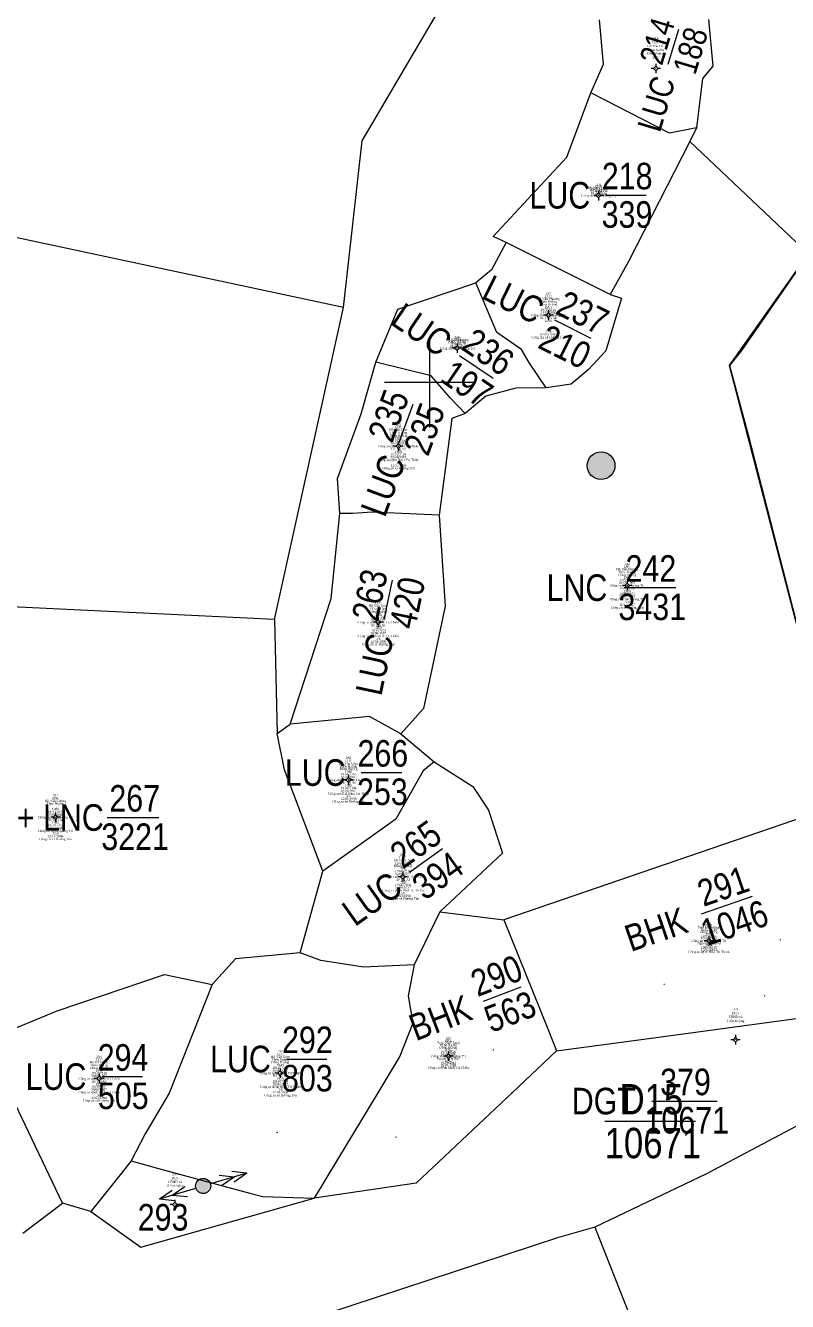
# Model space of a CAD drawing. Header units: metres. Extents: x 546779 to 548251, y 1841578 to 1843315.
# Drawn here: x 547746.7 to 547847.2, y 1842078.8 to 1842247 of the extents above; entities that cross this region are included whole.
import ezdxf
from ezdxf.enums import TextEntityAlignment as Align

# ---------------------------------------------------------------- set-up
doc = ezdxf.new("R2010")
doc.units = ezdxf.units.M
doc.header["$MEASUREMENT"] = 0
doc.linetypes.add('DGN Style 1', pattern=[16.3472, 0.0272, -16.32])
for name, color, linetype, lineweight in [('Level 10', 7, 'Continuous', 0), ('Level 11', 7, 'Continuous', 0), ('Level 13', 7, 'Continuous', 0), ('Level 14', 7, 'Continuous', 0), ('Level 15', 7, 'Continuous', 0), ('Level 18', 7, 'Continuous', 0), ('Level 23', 7, 'Continuous', 0), ('Level 50', 7, 'Continuous', 0), ('Level 55', 7, 'Continuous', 0), ('Level 59', 7, 'Continuous', 0), ('Level 60', 7, 'Continuous', 0)]:
    doc.layers.add(name, color=color, linetype=linetype, lineweight=lineweight)
doc.styles.add('Style-vnarialNarrowI', font='vnarialNarrowI.shx')
doc.styles.add('Style-Vntimei', font='Vntimei.shx')

# ---------------------------------------------------------------- blocks, each defined once
blk = doc.blocks.new('CS1_4')
at = {"layer": 'Level 55', "linetype": 'Continuous', "lineweight": 0}
h = blk.add_hatch(color=7, dxfattribs=at)
edge = h.paths.add_edge_path()
edge.add_arc((0.004881, -0.002353), 1.000001, 0, 360)
at = {"layer": 'Level 55', "color": 230, "linetype": 'Continuous', "lineweight": 0}
for p, q in [((-6.001105, 0.143333), (-4.060314, 0.73048)), ((-6.001105, 0.143333), (-1.00272, 0.015951)), ((-6.001105, 0.143333), (-4.172478, -0.671919)), ((-4.254714, 0.089224), (-2.313923, 0.676371)), ((-4.254714, 0.089224), (-2.42, -0.706978)), ((4.245583, -0.1178), (2.426482, 0.694408)), ((5.995017, -0.162384), (4.175916, 0.649825)), ((5.995017, -0.162384), (0.996633, -0.035002)), ((4.245583, -0.1178), (2.323843, -0.711035)), ((5.995017, -0.162384), (4.063752, -0.752575))]:
    blk.add_line(p, q, dxfattribs=at)
blk.add_circle((0.004881, -0.002353), 1.000001, dxfattribs=at)
blk = doc.blocks.new('N_THUA_210')
at = {"layer": 'Level 13', "color": 230, "linetype": 'Continuous', "lineweight": 13, "flags": 128}
blk.add_lwpolyline([(-2.843684, 0.00404), (2.481835, 0.003247)], dxfattribs=at)
at = {"layer": 'Level 13', "color": 230, "linetype": 'Continuous', "lineweight": 0, "style": 'Style-vnarialNarrowI'}
blk.add_text('214', height=3.499935, rotation=0.000036, dxfattribs=at).set_placement((-0.076075, 0.792374), align=Align.CENTER)
blk.add_text('LUC ', height=3.499935, rotation=0.000036, dxfattribs=at).set_placement((-3.784944, 0.011877), align=Align.MIDDLE_RIGHT)
blk.add_text('188', height=3.499935, rotation=0.000036, dxfattribs=at).set_placement((-0.007022, -0.775674), align=Align.TOP_CENTER)
blk = doc.blocks.new('N_THUA_213')
at = {"layer": 'Level 13', "color": 230, "linetype": 'Continuous', "lineweight": 13, "flags": 128}
blk.add_lwpolyline([(-2.84, 0), (2.48, 0)], dxfattribs=at)
at = {"layer": 'Level 13', "color": 230, "linetype": 'Continuous', "lineweight": 0, "style": 'Style-vnarialNarrowI'}
blk.add_text('218', height=3.49998, dxfattribs=at).set_placement((-0.011769, 0.78), align=Align.CENTER)
blk.add_text('LUC ', height=3.49998, dxfattribs=at).set_placement((-3.771418, -0.00001), align=Align.MIDDLE_RIGHT)
blk.add_text('339', height=3.49998, dxfattribs=at).set_placement((-0.03671, -0.78002), align=Align.TOP_CENTER)
blk = doc.blocks.new('N_THUA_228')
at = {"layer": 'Level 13', "color": 230, "linetype": 'Continuous', "lineweight": 13, "flags": 128}
blk.add_lwpolyline([(-2.828886, 0.006694), (2.505879, 0.001494)], dxfattribs=at)
at = {"layer": 'Level 13', "color": 230, "linetype": 'Continuous', "lineweight": 0, "style": 'Style-vnarialNarrowI'}
blk.add_text('235', height=3.499989, rotation=359.999938, dxfattribs=at).set_placement((-0.021413, 0.781591), align=Align.CENTER)
blk.add_text('LUC ', height=3.499989, rotation=359.999938, dxfattribs=at).set_placement((-3.774763, 0.004361), align=Align.MIDDLE_RIGHT)
blk.add_text('235', height=3.499989, rotation=359.999938, dxfattribs=at).set_placement((-0.023264, -0.774637), align=Align.TOP_CENTER)
blk = doc.blocks.new('N_THUA_229')
at = {"layer": 'Level 13', "color": 230, "linetype": 'Continuous', "lineweight": 13, "flags": 128}
blk.add_lwpolyline([(-2.829077, -0.002888), (2.526753, 0.002685)], dxfattribs=at)
at = {"layer": 'Level 13', "color": 230, "linetype": 'Continuous', "lineweight": 0, "style": 'Style-vnarialNarrowI'}
blk.add_text('236', height=3.499977, rotation=359.99995, dxfattribs=at).set_placement((0.030286, 0.770008), align=Align.CENTER)
blk.add_text('LUC ', height=3.499977, rotation=359.99995, dxfattribs=at).set_placement((-3.764251, -0.006296), align=Align.MIDDLE_RIGHT)
blk.add_text('197', height=3.499977, rotation=359.99995, dxfattribs=at).set_placement((0.097889, -0.78915), align=Align.TOP_CENTER)
blk = doc.blocks.new('N_THUA_230')
at = {"layer": 'Level 13', "color": 230, "linetype": 'Continuous', "lineweight": 13, "flags": 128}
blk.add_lwpolyline([(-2.839801, 0.005796), (2.544659, 0.003751)], dxfattribs=at)
at = {"layer": 'Level 13', "color": 230, "linetype": 'Continuous', "lineweight": 0, "style": 'Style-vnarialNarrowI'}
blk.add_text('237', height=3.499921, rotation=359.99986, dxfattribs=at).set_placement((0.093597, 0.785279), align=Align.CENTER)
blk.add_text('LUC ', height=3.499921, rotation=359.99986, dxfattribs=at).set_placement((-3.768302, 0.003821), align=Align.MIDDLE_RIGHT)
blk.add_text('210', height=3.499921, rotation=359.99986, dxfattribs=at).set_placement((-0.011065, -0.781803), align=Align.TOP_CENTER)
blk = doc.blocks.new('N_THUA_233')
at = {"layer": 'Level 13', "color": 230, "linetype": 'Continuous', "lineweight": 13, "flags": 128}
blk.add_lwpolyline([(-2.65, 0), (4.16, 0)], dxfattribs=at)
at = {"layer": 'Level 13', "color": 230, "linetype": 'Continuous', "lineweight": 0, "style": 'Style-vnarialNarrowI'}
blk.add_text('242', height=3.49998, dxfattribs=at).set_placement((0.867816, 0.78), align=Align.CENTER)
blk.add_text('LNC ', height=3.49998, dxfattribs=at).set_placement((-3.771418, -0.00001), align=Align.MIDDLE_RIGHT)
blk.add_text('3431', height=3.49998, dxfattribs=at).set_placement((1.049544, -0.78002), align=Align.TOP_CENTER)
blk = doc.blocks.new('N_THUA_253')
at = {"layer": 'Level 13', "color": 230, "linetype": 'Continuous', "lineweight": 13, "flags": 128}
blk.add_lwpolyline([(-2.832135, 0.002252), (2.482935, 0.005441)], dxfattribs=at)
at = {"layer": 'Level 13', "color": 230, "linetype": 'Continuous', "lineweight": 0, "style": 'Style-vnarialNarrowI'}
blk.add_text('263', height=3.499799, rotation=359.999955, dxfattribs=at).set_placement((-0.068949, 0.780954), align=Align.CENTER)
blk.add_text('LUC ', height=3.499799, rotation=359.999955, dxfattribs=at).set_placement((-3.76486, 0.005455), align=Align.MIDDLE_RIGHT)
blk.add_text('420', height=3.499799, rotation=359.999955, dxfattribs=at).set_placement((-0.043527, -0.779383), align=Align.TOP_CENTER)
blk = doc.blocks.new('N_THUA_255')
at = {"layer": 'Level 13', "color": 230, "linetype": 'Continuous', "lineweight": 13, "flags": 128}
blk.add_lwpolyline([(-2.838758, -0.004189), (2.516759, 0.000226)], dxfattribs=at)
at = {"layer": 'Level 13', "color": 230, "linetype": 'Continuous', "lineweight": 0, "style": 'Style-vnarialNarrowI'}
blk.add_text('265', height=3.499973, rotation=359.999951, dxfattribs=at).set_placement((-0.015568, 0.781836), align=Align.CENTER)
blk.add_text('LUC ', height=3.499973, rotation=359.999951, dxfattribs=at).set_placement((-3.77392, 0.002239), align=Align.MIDDLE_RIGHT)
blk.add_text('394', height=3.499973, rotation=359.999951, dxfattribs=at).set_placement((-0.051866, -0.778364), align=Align.TOP_CENTER)
blk = doc.blocks.new('N_THUA_256')
at = {"layer": 'Level 13', "color": 230, "linetype": 'Continuous', "lineweight": 13, "flags": 128}
blk.add_lwpolyline([(-2.84, 0), (2.54, 0)], dxfattribs=at)
at = {"layer": 'Level 13', "color": 230, "linetype": 'Continuous', "lineweight": 0, "style": 'Style-vnarialNarrowI'}
blk.add_text('266', height=3.49998, dxfattribs=at).set_placement((0.018779, 0.78), align=Align.CENTER)
blk.add_text('LUC ', height=3.49998, dxfattribs=at).set_placement((-3.771418, -0.00001), align=Align.MIDDLE_RIGHT)
blk.add_text('253', height=3.49998, dxfattribs=at).set_placement((-0.040515, -0.78002), align=Align.TOP_CENTER)
blk = doc.blocks.new('N_THUA_279')
at = {"layer": 'Level 13', "color": 230, "linetype": 'Continuous', "lineweight": 13, "flags": 128}
blk.add_lwpolyline([(-2.835942, 0.004314), (2.475512, 0.005191)], dxfattribs=at)
at = {"layer": 'Level 13', "color": 230, "linetype": 'Continuous', "lineweight": 0, "style": 'Style-vnarialNarrowI'}
blk.add_text('290', height=3.499917, rotation=359.999986, dxfattribs=at).set_placement((-0.046606, 0.783725), align=Align.CENTER)
blk.add_text('BHK ', height=3.499917, rotation=359.999986, dxfattribs=at).set_placement((-3.725239, 0.000141), align=Align.MIDDLE_RIGHT)
blk.add_text('563', height=3.499917, rotation=359.999986, dxfattribs=at).set_placement((-0.072745, -0.780838), align=Align.TOP_CENTER)
blk = doc.blocks.new('N_THUA_280')
at = {"layer": 'Level 13', "color": 230, "linetype": 'Continuous', "lineweight": 13, "flags": 128}
blk.add_lwpolyline([(-2.612163, -0.0026), (4.522162, -0.007673)], dxfattribs=at)
at = {"layer": 'Level 13', "color": 230, "linetype": 'Continuous', "lineweight": 0, "style": 'Style-vnarialNarrowI'}
blk.add_text('291', height=3.499981, rotation=359.999999, dxfattribs=at).set_placement((1.266695, 0.771664), align=Align.CENTER)
blk.add_text('BHK ', height=3.499981, rotation=359.999999, dxfattribs=at).set_placement((-3.718434, -0.001753), align=Align.MIDDLE_RIGHT)
blk.add_text('1046', height=3.499981, rotation=359.999999, dxfattribs=at).set_placement((1.1141, -0.783033), align=Align.TOP_CENTER)
blk = doc.blocks.new('N_THUA_281')
at = {"layer": 'Level 13', "color": 230, "linetype": 'Continuous', "lineweight": 13, "flags": 128}
blk.add_lwpolyline([(-2.84, 0), (2.48, 0)], dxfattribs=at)
at = {"layer": 'Level 13', "color": 230, "linetype": 'Continuous', "lineweight": 0, "style": 'Style-vnarialNarrowI'}
blk.add_text('292', height=3.49998, dxfattribs=at).set_placement((-0.062184, 0.78), align=Align.CENTER)
blk.add_text('LUC ', height=3.49998, dxfattribs=at).set_placement((-3.771418, -0.00001), align=Align.MIDDLE_RIGHT)
blk.add_text('803', height=3.49998, dxfattribs=at).set_placement((-0.070515, -0.78002), align=Align.TOP_CENTER)
blk = doc.blocks.new('N_THUA_283')
at = {"layer": 'Level 13', "color": 230, "linetype": 'Continuous', "lineweight": 13, "flags": 128}
blk.add_lwpolyline([(-2.83, 0), (2.5, 0)], dxfattribs=at)
at = {"layer": 'Level 13', "color": 230, "linetype": 'Continuous', "lineweight": 0, "style": 'Style-vnarialNarrowI'}
blk.add_text('294', height=3.49998, dxfattribs=at).set_placement((-0.052599, 0.78), align=Align.CENTER)
blk.add_text('LUC ', height=3.49998, dxfattribs=at).set_placement((-3.771418, -0.00001), align=Align.MIDDLE_RIGHT)
blk.add_text('505', height=3.49998, dxfattribs=at).set_placement((-0.021169, -0.78002), align=Align.TOP_CENTER)
blk = doc.blocks.new('N_THUA_367')
at = {"layer": 'Level 13', "color": 230, "linetype": 'Continuous', "lineweight": 13, "flags": 128}
blk.add_lwpolyline([(-2.43, 0), (6.15, 0)], dxfattribs=at)
at = {"layer": 'Level 13', "color": 230, "linetype": 'Continuous', "lineweight": 0, "style": 'Style-vnarialNarrowI'}
blk.add_text('379', height=3.49998, dxfattribs=at).set_placement((1.99329, 0.77), align=Align.CENTER)
blk.add_text('DGT ', height=3.49998, dxfattribs=at).set_placement((-3.439562, -0.01001), align=Align.MIDDLE_RIGHT)
blk.add_text('10671', height=3.49998, dxfattribs=at).set_placement((2.154396, -0.79002), align=Align.TOP_CENTER)
blk = doc.blocks.new('CENTRD')
at = {"layer": 'Level 11', "linetype": 'Continuous', "lineweight": 0}
h = blk.add_hatch(color=3, dxfattribs=at)
edge = h.paths.add_edge_path()
edge.add_arc((-0.0025, 0), 1.500056, 0, 360)
at = {"layer": 'Level 11', "color": 3, "linetype": 'Continuous', "lineweight": 0}
for p, q in [((-6.200231, 0), (-12.400462, 0)), ((0, 6.200231), (-6.200231, 0)), ((-6.200231, 0), (0, -6.200231)), ((0, 12.400462), (0, 6.200231)), ((6.200231, 0), (0, 6.200231)), ((0, -6.200231), (6.200231, 0)), ((12.600469, 0), (6.200231, 0)), ((0, -6.200231), (0, -12.400462))]:
    blk.add_line(p, q, dxfattribs=at)

msp = doc.modelspace()

# ---------------------------------------------------------------- hatches: boundary and pattern name
at = {"layer": 'Level 50', "linetype": 'Continuous', "lineweight": 0}
h = msp.add_hatch(color=7, dxfattribs=at)
edge = h.paths.add_edge_path()
edge.add_arc((547822.59, 1842188.98), 1.83, 0, 360)

# ---------------------------------------------------------------- linework, layer by layer
at = {"layer": 'Level 10', "color": 7, "linetype": 'Continuous', "lineweight": 0}
for p, q in [((547835.19, 1842233.52), (547834.28, 1842231.74)), ((547834.28, 1842231.74), (547849.93, 1842216.93)), ((547823.8, 1842211.55), (547810.05, 1842218.39)), ((547779.51, 1842168.71), (547788.63, 1842209.83)), ((547779.51, 1842168.71), (547712.04, 1842171.9)), ((547779.51, 1842168.71), (547779.85, 1842153.65)), ((547779.85, 1842153.65), (547781.59, 1842154.92)), ((547796.18, 1842153.62), (547800.55, 1842149.94)), ((547854.49, 1842144.45), (547809.74, 1842129.1)), ((547782.9, 1842124.76), (547785.9, 1842135.53)), ((547801.31, 1842130.14), (547797.94, 1842123.18)), ((547801.31, 1842130.14), (547809.74, 1842129.1)), ((547809.74, 1842129.1), (547815.54, 1842114.72)), ((547815.54, 1842114.72), (547816.71, 1842111.81)), ((547816.71, 1842111.81), (547829.84, 1842113.58)), ((547816.71, 1842111.81), (547810.88, 1842106.32)), ((547793, 1842106.09), (547787.81, 1842097.49)), ((547760.61, 1842097.31), (547759.31, 1842095.69)), ((547760.61, 1842097.31), (547764.21, 1842096.33)), ((547764.21, 1842096.33), (547776.25, 1842093.06)), ((547787.81, 1842097.49), (547784.75, 1842092.42)), ((547751.55, 1842091.74), (547750.22, 1842094.5)), ((547759.31, 1842095.69), (547755.27, 1842090.66)), ((547746.32, 1842087.79), (547751.55, 1842091.74)), ((547755.27, 1842090.66), (547751.55, 1842091.74)), ((547755.27, 1842090.66), (547757.28, 1842089.23))]:
    msp.add_line(p, q, dxfattribs=at)
at = {"layer": 'Level 10', "color": 7, "linetype": 'Continuous', "lineweight": 0, "flags": 128}
for points in [[(547788.63, 1842209.83), (547791.06, 1842231.81), (547816.49, 1842275.07), (547828.11, 1842288.45)], [(547821.25, 1842238.16), (547822.91, 1842241.92), (547822.39, 1842247.76)], [(547836.75, 1842247.81), (547837.32, 1842241.65), (547835.98, 1842240.03), (547835.19, 1842233.52)], [(547810.05, 1842218.39), (547808.33, 1842219.22), (547818.05, 1842229.68), (547821.25, 1842238.16)], [(547835.19, 1842233.52), (547831.61, 1842232.83), (547821.25, 1842238.16)], [(547788.63, 1842209.83), (547745.56, 1842219.04), (547700.84, 1842234.63)], [(547834.28, 1842231.74), (547826.18, 1842215.89), (547823.8, 1842211.55)], [(547810.05, 1842218.39), (547808.15, 1842214.81), (547806.06, 1842213.11)], [(547792.87, 1842202.62), (547795.78, 1842209.63), (547806.06, 1842213.11)], [(547815.34, 1842199.24), (547813.13, 1842202.52), (547812.1, 1842204.31), (547808.84, 1842206.53), (547806.06, 1842213.11)], [(547823.8, 1842211.55), (547825.26, 1842211.07), (547823.2, 1842204.13), (547820.91, 1842201.65), (547818.62, 1842199.73), (547815.34, 1842199.24)], [(547788.13, 1842182.66), (547787.8, 1842187.28), (547790.96, 1842195.8), (547792.87, 1842202.62)], [(547804.65, 1842195.87), (547802.7, 1842197.91), (547800.19, 1842200.83), (547792.87, 1842202.62)], [(547815.34, 1842199.24), (547811.32, 1842199.21), (547807.4, 1842198.14), (547804.65, 1842195.87)], [(547804.65, 1842195.87), (547802.88, 1842195.2), (547801.23, 1842182.44)], [(547781.59, 1842154.92), (547786.96, 1842171.49), (547788.13, 1842182.66)], [(547801.23, 1842182.44), (547792.37, 1842182.86), (547789.83, 1842182.66), (547788.13, 1842182.66)], [(547801.23, 1842182.44), (547802.01, 1842170.46), (547799.15, 1842156.98), (547796.18, 1842153.62)], [(547796.18, 1842153.62), (547792.04, 1842155.93), (547781.59, 1842154.92)], [(547785.9, 1842135.53), (547780.84, 1842148.87), (547779.85, 1842153.65)], [(547800.55, 1842149.94), (547799.1, 1842148.74), (547797.04, 1842145.09), (547795.52, 1842142.38), (547785.9, 1842135.53)], [(547800.55, 1842149.94), (547805.66, 1842146.69), (547807.74, 1842143.57), (547809.6, 1842137.9), (547801.31, 1842130.14)], [(547908.58, 1842133.82), (547836.51, 1842095.6), (547821.78, 1842088.57)], [(547782.9, 1842124.76), (547774.37, 1842123.98), (547771.28, 1842120.57)], [(547797.94, 1842123.18), (547791.25, 1842122.84), (547785.63, 1842123.73), (547782.9, 1842124.76)], [(547797.94, 1842123.18), (547797.14, 1842119.08), (547797.75, 1842115.47), (547796.05, 1842111.14), (547793, 1842106.09)], [(547750.22, 1842094.5), (547743.05, 1842109.44), (547742.92, 1842113.87), (547750.82, 1842117.1), (547764.99, 1842121.91), (547771.28, 1842120.57)], [(547771.28, 1842120.57), (547765.62, 1842106.24), (547762.45, 1842100.89), (547760.61, 1842097.31)], [(547829.84, 1842113.58), (547855.15, 1842117), (547860.61, 1842120.69)], [(547810.88, 1842106.32), (547798.19, 1842094.38), (547784.75, 1842092.42)], [(547776.25, 1842093.06), (547777.95, 1842092.6), (547784.75, 1842092.42)], [(547757.28, 1842089.23), (547761.86, 1842085.96), (547784.75, 1842092.42)], [(547821.78, 1842088.57), (547816.82, 1842087.19), (547779.44, 1842074.87)], [(547821.78, 1842088.57), (547831.01, 1842065.21), (547844.39, 1842031.65)]]:
    msp.add_lwpolyline(points, dxfattribs=at)
at = {"layer": 'Level 13', "color": 230, "linetype": 'Continuous', "lineweight": 13, "flags": 128}
msp.add_lwpolyline([(547757.42, 1842142.59), (547764.23, 1842142.59)], dxfattribs=at)
at = {"layer": 'Level 14', "color": 2, "linetype": 'Continuous', "lineweight": 13, "flags": 128}
msp.add_lwpolyline([(547823.1, 1842102.56), (547835.05, 1842102.56)], dxfattribs=at)
at = {"layer": 'Level 18', "color": 1, "linetype": 'Continuous', "lineweight": 0}
for p, q in [((547841.11, 1842204.17), (547849.93, 1842216.93)), ((547854.49, 1842144.45), (547839.51, 1842202.19))]:
    msp.add_line(p, q, dxfattribs=at)
at = {"layer": 'Level 18', "color": 1, "linetype": 'Continuous', "lineweight": 0, "flags": 128}
msp.add_lwpolyline([(547849.93, 1842216.93), (547841.11, 1842204.17), (547839.51, 1842202.19), (547842.02, 1842192.86), (547854.49, 1842144.45)], dxfattribs=at)
at = {"layer": 'Level 23', "color": 12, "linetype": 'Continuous', "lineweight": 0}
for p, q in [((547816.71, 1842111.81), (547829.84, 1842113.58)), ((547816.71, 1842111.81), (547810.88, 1842106.32)), ((547746.32, 1842087.79), (547751.55, 1842091.74)), ((547755.27, 1842090.66), (547751.55, 1842091.74)), ((547755.27, 1842090.66), (547757.28, 1842089.23))]:
    msp.add_line(p, q, dxfattribs=at)
at = {"layer": 'Level 23', "color": 12, "linetype": 'Continuous', "lineweight": 0, "flags": 128}
for points in [[(547908.58, 1842133.82), (547836.51, 1842095.6), (547821.78, 1842088.57)], [(547829.84, 1842113.58), (547855.15, 1842117), (547860.61, 1842120.69)], [(547810.88, 1842106.32), (547798.19, 1842094.38), (547784.75, 1842092.42)], [(547757.28, 1842089.23), (547761.86, 1842085.96), (547784.75, 1842092.42)], [(547821.78, 1842088.57), (547816.82, 1842087.19), (547779.44, 1842074.87)]]:
    msp.add_lwpolyline(points, dxfattribs=at)
at = {"layer": 'Level 50', "color": 230, "linetype": 'Continuous', "lineweight": 0}
for q in [(547849.93, 1842216.93), (547841.11, 1842204.17)]:
    msp.add_line((547839.51, 1842202.19), q, dxfattribs=at)
msp.add_circle((547822.59, 1842188.98), 1.83, dxfattribs=at)
at = {"layer": 'Level 59', "color": 6, "linetype": 'DGN Style 1', "lineweight": 0, "flags": 128}
for points in [[(547815.54, 1842114.72), (547857.96, 1842130.98)], [(547859.51, 1842124.95), (547829.84, 1842113.58)], [(547793, 1842106.09), (547815.54, 1842114.72)], [(547764.21, 1842096.33), (547769.25, 1842096.99), (547793, 1842106.09)], [(547810.88, 1842106.32), (547787.81, 1842097.49)], [(547759.31, 1842095.69), (547764.21, 1842096.33)], [(547787.81, 1842097.49), (547776.25, 1842093.06)], [(547742.04, 1842093.43), (547750.22, 1842094.5)], [(547750.22, 1842094.5), (547759.31, 1842095.69)]]:
    msp.add_lwpolyline(points, dxfattribs=at)
at = {"layer": 'Level 60', "color": 7, "linetype": 'Continuous', "lineweight": 0, "flags": 128}
for points in [[(547800, 1842194), (547800, 1842206)], [(547794, 1842200), (547806, 1842200)]]:
    msp.add_lwpolyline(points, dxfattribs=at)

# ---------------------------------------------------------------- block references
at = {"layer": 'Level 11', "color": 3, "linetype": 'Continuous', "lineweight": 0, "xscale": 0.049998, "yscale": 0.049998, "zscale": 0.049998}
for p in [(547829.8, 1842241.37), (547822.26, 1842224.59), (547815.63, 1842208.82), (547803.61, 1842204.49), (547795.86, 1842191.54), (547826.02, 1842173.17), (547793.19, 1842168.33), (547789.27, 1842147.57), (547750.61, 1842142.64), (547796.44, 1842134.79), (547836.8, 1842126.33), (547840.32, 1842113.3), (547802.44, 1842111.11), (547780.27, 1842108.88), (547756.36, 1842108.16), (547766.37, 1842091.55)]:
    msp.add_blockref('CENTRD', p, dxfattribs=at)
at = {"layer": 'Level 13', "color": 230, "linetype": 'Continuous', "lineweight": 0}
for name, p, xscale, yscale, zscale, rotation in [('N_THUA_210', (547832.19, 1842244.38), 0.899999, 0.899999, 0.899999, 73.274945), ('N_THUA_229', (547806.27, 1842201.93), 1.000001, 1.000001, 1.000001, 325.745909), ('N_THUA_228', (547796.92, 1842194.73), 0.999997, 0.999997, 0.999997, 69.650648), ('N_THUA_255', (547799.61, 1842137.03), 1.000002, 1.000002, 1.000002, 35.45313), ('N_THUA_279', (547809.74, 1842119.39), 1.000001, 1.000001, 1.000001, 20.950603)]:
    msp.add_blockref(name, p, dxfattribs=dict(at, xscale=xscale, yscale=yscale, zscale=zscale, rotation=rotation))
for name, p in [('N_THUA_213', (547826.04, 1842224.64)), ('N_THUA_233', (547828.29, 1842172.9)), ('N_THUA_256', (547793.78, 1842148.52)), ('N_THUA_281', (547783.91, 1842110.75)), ('N_THUA_283', (547759.58, 1842108.43)), ('N_THUA_367', (547831.73, 1842105.21))]:
    msp.add_blockref(name, p, dxfattribs=at)
for name, p, rotation in [('N_THUA_230', (547818.97, 1842206.94), 333.551881), ('N_THUA_253', (547794.56, 1842171.48), 78.021447), ('N_THUA_280', (547838.3, 1842130.75), 18.932829)]:
    msp.add_blockref(name, p, dxfattribs=dict(at, rotation=rotation))
at = {"layer": 'Level 55', "color": 230, "linetype": 'Continuous', "lineweight": 0, "xscale": 0.999999, "yscale": 0.999999, "zscale": 0.999999, "rotation": 17.720053}
msp.add_blockref('CS1_4', (547770.1, 1842094.01), dxfattribs=at)

# ---------------------------------------------------------------- texts
at = {"layer": 'Level 13', "color": 230, "linetype": 'Continuous', "lineweight": 0, "style": 'Style-vnarialNarrowI'}
msp.add_text('267', height=3.5, dxfattribs=at).set_placement((547761.07, 1842143.37), align=Align.CENTER)
msp.add_text('ONT + LNC', height=3.5, dxfattribs=at).set_placement((547756.99, 1842142.59), align=Align.MIDDLE_RIGHT)
msp.add_text('3221', height=3.5, dxfattribs=at).set_placement((547761.12, 1842141.81), align=Align.TOP_CENTER)
msp.add_text('293', height=3.5, dxfattribs=at).set_placement((547764.81, 1842089.88), align=Align.MIDDLE_CENTER)
at = {"layer": 'Level 14', "color": 2, "linetype": 'Continuous', "lineweight": 0, "style": 'Style-vnarialNarrowI'}
msp.add_text('D15', height=4, dxfattribs=at).set_placement((547829.23, 1842103.45), align=Align.CENTER)
msp.add_text('10671', height=4, dxfattribs=at).set_placement((547829.42, 1842101.67), align=Align.TOP_CENTER)
at = {"layer": 'Level 15', "color": 3, "linetype": 'Continuous', "lineweight": 0, "char_height": 0.3, "attachment_point": 5, "style": 'Style-Vntimei'}
for s, insert in [('214\\PLUC\\PHå V¨n Cèi\\PTh«n Xa Re\\P§ång Ruéng\\P1987\\P \\P \\P \\P \\P \\P \\P \\P \\P \\P \\P \\P', (547829.8, 1842241.32)), ('379\\PDGT\\PUBND x·\\PTh«n Ruéng\\P \\P \\P \\P \\P \\P \\P \\P \\P \\P \\P \\P \\P \\P', (547840.32, 1842113.25)), ('293\\PDCS\\PUBND x·\\PTh«n Ruéng\\P \\P \\P \\P \\P \\P \\P \\P \\P \\P \\P \\P \\P \\P', (547766.37, 1842091.5))]:
    msp.add_mtext(s, dxfattribs=dict(at, insert=insert))
for s, insert, line_spacing_factor in [('218\\PLUC\\PHå V¨n Ph\xad¬ng\\PTh«n Xa Re\\P§ång Ruéng\\P1986\\P197240322\\P24/02/2006\\PC«ng an t∅nh Qu¶ng TrÞ\\P \\P \\P \\P \\P \\P \\P \\P \\P', (547822.26, 1842224.54), 0.36), ('237\\PLUC\\PHå V¨n Ph\xad¬ng\\PTh«n Ruéng\\P§ång Ruéng\\P1983\\P197236113\\P24/02/2006\\PC«ng an t∅nh Qu¶ng TrÞ\\PHå ThÞ Vinh\\P1988\\P \\P \\P \\P53/6\\P02/10/2007\\PC«ng An x· H\xadíng T©n\\P', (547815.63, 1842208.77), 0.72), ('236\\PLUC\\PHå V¨n Ph\xad¬ng\\PTh«n Xa Re\\P§ång Ruéng\\P1986\\P197240322\\P24/02/2006\\PC«ng an t∅nh Qu¶ng TrÞ\\P \\P \\P \\P \\P \\P \\P \\P \\P', (547803.61, 1842204.44), 0.36), ('235\\PLUC\\PHå V¨n C«m\\PTh«n Ruéng\\P§ång Ruéng\\P1946\\P191457210\\P30/06/1987\\PC«ng an t∅nh B×nh TrÞ Thiªn\\PHå ThÞ Xª\\P1959\\P191457104\\P30/06/1987\\PC«ng an t∅nh B×nh TrÞ Thiªn\\P3/6\\P12/01/1998\\PC«ng an x· H\xadíng T©n\\P', (547795.86, 1842191.49), 0.72), ('242\\PLNC\\PHå V¨n §\xadêng\\PTh«n Ruéng\\P§ång Ruéng\\P1980\\P197121857\\P21/09/1999\\PC«ng an t∅nh Qu¶ng TrÞ\\PHå ThÞ Bª\\P1980\\P197121872\\P21/09/1999\\PC«ng an t∅nh Qu¶ng TrÞ\\P71/6\\P11/12/2007\\PC«ng an x· H\xadíng T©n\\P', (547826.02, 1842173.12), 0.72), ('263\\PLUC\\PHå V¨n C«m\\PTh«n Ruéng\\P§ång Ruéng\\P1946\\P191457210\\P30/06/1987\\PC«ng an t∅nh B×nh TrÞ Thiªn\\PHå ThÞ Xª\\P1959\\P191457104\\P30/06/1987\\PC«ng an t∅nh B×nh TrÞ Thiªn\\P3/6\\P12/01/1998\\PC«ng an x· H\xadíng T©n\\P', (547793.19, 1842168.28), 0.72), ('266\\PLUC\\PHå V¨n C«m\\PTh«n Ruéng\\P§ång Ruéng\\P1946\\P191457210\\P30/06/1987\\PC«ng an t∅nh B×nh TrÞ Thiªn\\PHå ThÞ Xª\\P1959\\P191457104\\P30/06/1987\\PC«ng an t∅nh B×nh TrÞ Thiªn\\P3/6\\P12/01/1998\\PC«ng an x· H\xadíng T©n\\P', (547789.27, 1842147.52), 0.72), ('267\\PONT\\PHå V¨n C\xadêng\\PTh«n Ruéng\\P \\P1980\\P197121879\\P20/09/1999\\PC«ng an t∅nh Qu¶ng TrÞ\\PHå ThÞ Lan\\P1982\\P197235257\\P24/02/2006\\PC«ng an t∅nh Qu¶ng TrÞ\\P72/6\\P12/11/2006\\PC«ng an x· H\xadíng T©n\\P', (547750.61, 1842142.59), 0.72), ('265\\PLUC\\PHå V¨n C«m\\PTh«n Ruéng\\P§ång Ruéng\\P1946\\P191457210\\P30/06/1987\\PC«ng an t∅nh B×nh TrÞ Thiªn\\PHå ThÞ Xª\\P1959\\P191457104\\P30/06/1987\\PC«ng an t∅nh B×nh TrÞ Thiªn\\P3/6\\P12/01/1998\\PC«ng an x· H\xadíng T©n\\P', (547796.44, 1842134.74), 0.72), ('291\\PBHK\\PTrÇn Minh §o¸i\\PTh«n Xa Re\\P§ång Ruéng\\P1954\\P197043626\\P10/04/1996\\PC«ng an t∅nh Qu¶ng TrÞ\\PNguyÔn ThÞ Bßn\\P1954\\P190934042\\P15/04/1983\\PC«ng an t∅nh B×nh TrÞ Thiªn\\P \\P \\P \\P', (547836.8, 1842126.28), 0.585), ('290\\PBHK\\PTrÇn Minh §o¸i\\PTh«n Xa Re\\P§ång Ruéng\\P1954\\P197043626\\P10/04/1996\\PC«ng an t∅nh Qu¶ng TrÞ\\PNguyÔn ThÞ Bßn\\P1954\\P190934042\\P15/04/1983\\PC«ng an t∅nh B×nh TrÞ Thiªn\\P \\P \\P \\P', (547802.44, 1842111.06), 0.585), ('294\\PLUC\\PHå V¨n C«m\\PTh«n Ruéng\\P§ång Ruéng\\P1946\\P191457210\\P30/06/1987\\PC«ng an t∅nh B×nh TrÞ Thiªn\\PHå ThÞ Xª\\P1959\\P191457104\\P30/06/1987\\PC«ng an t∅nh B×nh TrÞ Thiªn\\P3/6\\P12/01/1998\\PC«ng an x· H\xadíng T©n\\P', (547756.36, 1842108.11), 0.72), ('292\\PLUC\\PHå V¨n C«m\\PTh«n Ruéng\\P§ång Ruéng\\P1946\\P191457210\\P30/06/1987\\PC«ng an t∅nh B×nh TrÞ Thiªn\\PHå ThÞ Xª\\P1959\\P191457104\\P30/06/1987\\PC«ng an t∅nh B×nh TrÞ Thiªn\\P3/6\\P12/01/1998\\PC«ng an x· H\xadíng T©n\\P', (547780.27, 1842108.83), 0.72)]:
    msp.add_mtext(s, dxfattribs=dict(at, insert=insert, line_spacing_factor=line_spacing_factor))

doc.saveas('drawing.dxf')
